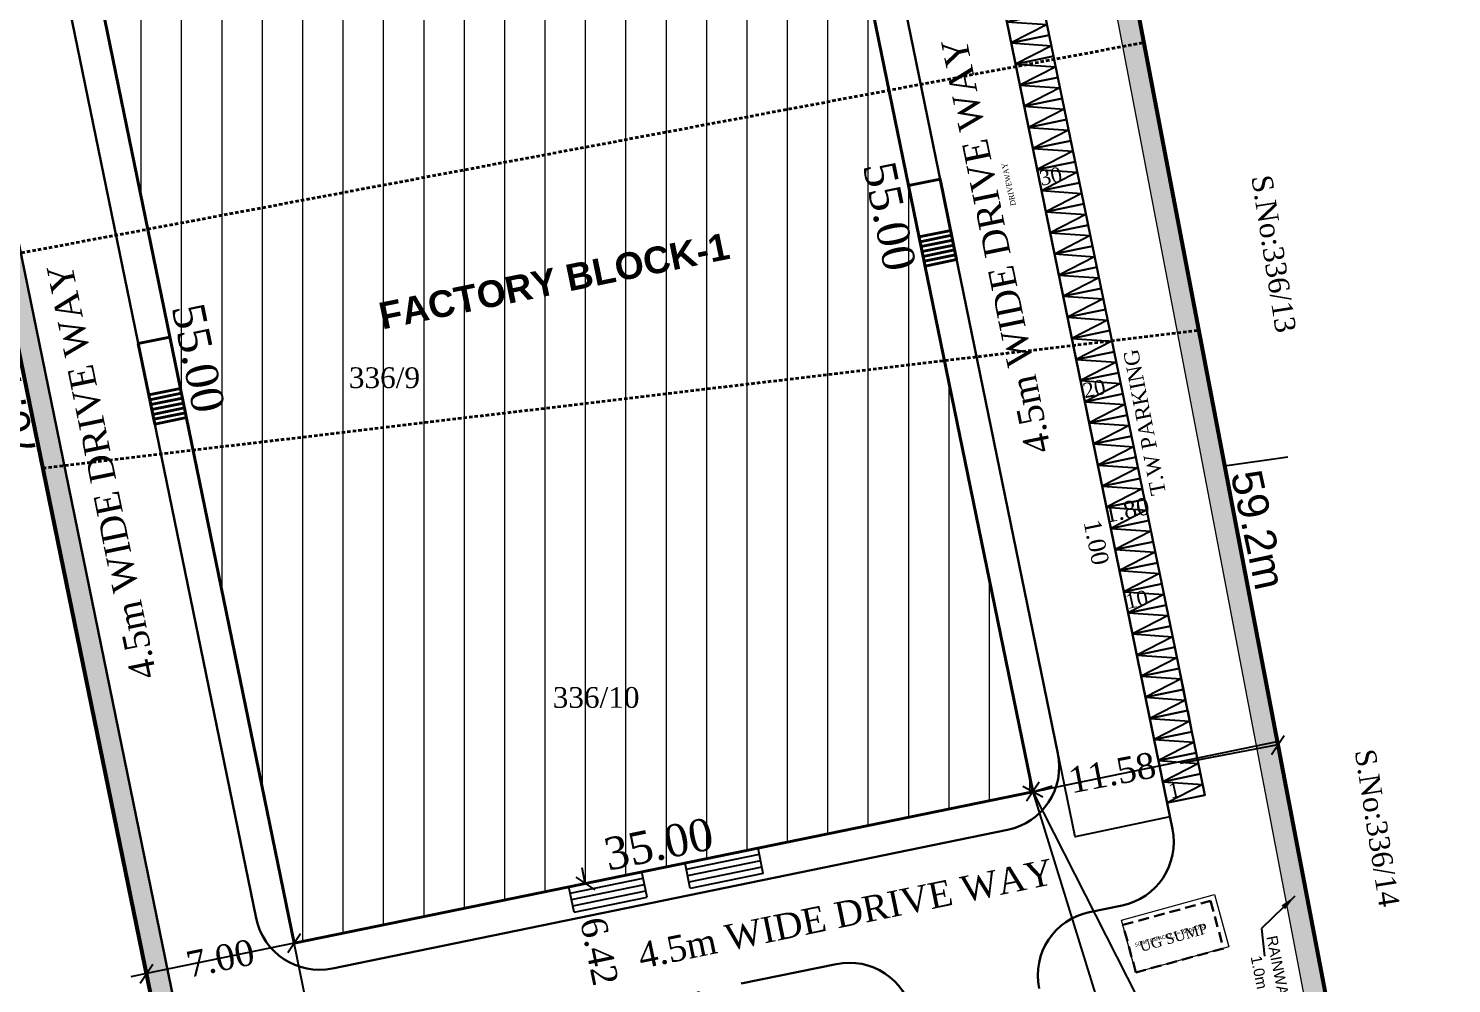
# Model space of a CAD drawing. Header units: metres. Extents: x 98347 to 98865, y -7394 to -7177.
# Drawn here: x 98380.7 to 98446.7, y -7310.3 to -7266 of the extents above; entities that cross this region are included whole.
import ezdxf

# ---------------------------------------------------------------- set-up
doc = ezdxf.new("R2010")
doc.units = ezdxf.units.M
doc.header["$LTSCALE"] = 0.5
doc.header["$MEASUREMENT"] = 0
doc.header["$PDMODE"] = 66
doc.linetypes.add('HIDDEN', pattern=[0.375, 0.25, -0.125])
doc.linetypes.add('HIDDEN2', pattern=[4.7625, 3.175, -1.5875])
doc.layers.get('0').update_dxf_attribs({"color": 30, "lineweight": 40})
for name, color, linetype in [('BLK_1_LVL_0_BLDG_FOOT_PRINT', 1, 'Continuous'), ('BLK_1_LVL_0_FRONT_SETBACK', 2, 'Continuous'), ('BLK_1_LVL_0_SIDE_SETBACK1', 171, 'Continuous'), ('BLK_1_LVL_0_SIDE_SETBACK2', 102, 'Continuous'), ('PLOT_BOUNDARY', 70, 'Continuous'), ('RWH', 130, 'Continuous'), ('TWO_WHEELER_DRIVE_WAY', 255, 'Continuous'), ('TWO_WHEELER_PARKING', 2, 'Continuous'), ('WAL', 3, 'Continuous')]:
    doc.layers.add(name, color=color, linetype=linetype)
for name, color, linetype, lineweight in [('BOR', 6, 'Continuous', 53), ('DIM', 5, 'Continuous', 25), ('HAT', 8, 'Continuous', 18), ('ROAD', 7, 'Continuous', 30), ('STAIR', 120, 'HIDDEN', 30), ('Subdivision', 140, 'HIDDEN2', 40), ('TEXT', 11, 'Continuous', 30), ('UG_SUMP', 194, 'Continuous', 15)]:
    doc.layers.add(name, color=color, linetype=linetype, lineweight=lineweight)
doc.styles.add('DIM', font='times.ttf')
doc.styles.add('ED', font='romantic.ttf', dxfattribs={"width": 0.96})
doc.styles.add('JSC-Tahoma', font='tahoma.ttf')
doc.styles.add('off_name', font='arialbd.ttf')
doc.styles.add('ROMANS', font='stylu.ttf', dxfattribs={"width": 0.75})
doc.styles.get("Standard").update_dxf_attribs({"font": 'times.ttf'})
doc.styles.add('style1', font='pala.ttf')
doc.styles.add('style2', font='arial.ttf')
doc.styles.add('Vish', font='arial.ttf')
doc.dimstyles.new('Standard$0', dxfattribs={"dimtxt": 0.08, "dimasz": 0.05, "dimexe": 0.02, "dimexo": 0.05, "dimgap": 0.09, "dimtad": 0, "dimtih": 1, "dimtoh": 1, "dimzin": 0, "dimdsep": 46, "dimtxsty": 'Standard', "dimcen": 0.09, "dimclrd": 7, "dimclre": 7, "dimclrt": 7, "dimadec": 0, "dimazin": 0, "dimtfac": 1, "dimtofl": 0, "dimtmove": 0, "dimatfit": 3, "dimfxl": 0, "dimtolj": 1, "dimtzin": 0, "dimarcsym": 0})
doc.dimstyles.new('STANDARD$7', dxfattribs={"dimtxt": 0.18, "dimasz": 7, "dimexe": 0.18, "dimexo": 0.0625, "dimgap": 0.09, "dimtad": 0, "dimtih": 1, "dimtoh": 1, "dimdec": 3, "dimzin": 0, "dimdsep": 46, "dimtxsty": 'ROMANS', "dimcen": 0.09, "dimclrd": 3, "dimclrt": 2, "dimaunit": 1, "dimadec": 0, "dimazin": 0, "dimtfac": 1, "dimtdec": 3, "dimtofl": 0, "dimtmove": 2, "dimatfit": 3, "dimfxl": 0, "dimtolj": 1, "dimtzin": 0, "dimarcsym": 0})
pattern_1 = [(90, (72668.387, 3378.208), (-1.875, 3e-16), [])]

# ---------------------------------------------------------------- blocks, each defined once
blk = doc.blocks.new('A$C6B164F6C')
at = {"layer": 'DIM'}
blk.add_lwpolyline([(0, 1.8), (1, 1.8), (1, 0), (0, 0)], close=True, dxfattribs=at)
blk.add_lwpolyline([(0, 0), (0.5, 1.8), (1, 0)], dxfattribs=at)
blk = doc.blocks.new('_Oblique')
at = {"color": 0, "linetype": 'ByBlock', "lineweight": -2}
blk.add_line((-0.5, -0.5), (0.5, 0.5), dxfattribs=at)
blk = doc.blocks.new('*D82')
at = {"layer": 'Defpoints', "color": 0}
for p in [(98392.987, -7308.452), (98386.13, -7309.858), (98386.13, -7309.858)]:
    blk.add_point(p, dxfattribs=at)
at = {"layer": 'DIM', "color": 4, "lineweight": -2}
for p, q in [((98392.987, -7308.452), (98392.799, -7307.534)), ((98392.987, -7308.452), (98393.722, -7308.301)), ((98386.13, -7309.858), (98385.942, -7308.94)), ((98386.13, -7309.858), (98385.396, -7310.009))]:
    blk.add_line(p, q, dxfattribs=at)
at = {"layer": 'DIM', "color": 4, "lineweight": -2, "xscale": 0.75, "yscale": 0.75, "zscale": 0.75}
for p, rotation in [((98392.987, -7308.452), 191.589683448816), ((98386.13, -7309.858), 11.58968344881599)]:
    blk.add_blockref('_Oblique', p, dxfattribs=dict(at, rotation=rotation))
at = {"layer": 'DIM', "insert": (98389.559, -7309.155), "char_height": 1.2, "attachment_point": 5, "rotation": 11.58968, "style": 'DIM'}
blk.add_mtext('\\A1;7.00', dxfattribs=at)
blk = doc.blocks.new('*D83')
at = {"layer": 'Defpoints', "color": 0}
for p in [(98406.502, -7305.68), (98406.502, -7305.68), (98407.793, -7311.974)]:
    blk.add_point(p, dxfattribs=at)
at = {"layer": 'DIM', "color": 4, "lineweight": -2}
for p, q in [((98406.502, -7305.68), (98406.351, -7304.946)), ((98406.502, -7305.68), (98407.42, -7305.492)), ((98407.793, -7311.974), (98408.711, -7311.786)), ((98407.793, -7311.974), (98407.943, -7312.709))]:
    blk.add_line(p, q, dxfattribs=at)
at = {"layer": 'DIM', "color": 4, "lineweight": -2, "xscale": 0.75, "yscale": 0.75, "zscale": 0.75}
for p, rotation in [((98406.502, -7305.68), 281.5896834487031), ((98407.793, -7311.974), 101.5896834487031)]:
    blk.add_blockref('_Oblique', p, dxfattribs=dict(at, rotation=rotation))
at = {"layer": 'DIM', "insert": (98407.147, -7308.827), "char_height": 1.2, "attachment_point": 5, "rotation": 281.58968, "style": 'DIM'}
blk.add_mtext('\\A1;6.42', dxfattribs=at)
blk = doc.blocks.new('*D84')
at = {"layer": 'Defpoints', "color": 0}
for p in [(98438.647, -7299.248), (98438.647, -7299.248), (98427.273, -7301.421)]:
    blk.add_point(p, dxfattribs=at)
at = {"layer": 'DIM', "color": 4, "lineweight": -2}
for p, q in [((98438.647, -7299.248), (98438.471, -7298.327)), ((98438.647, -7299.248), (98434.118, -7300.113)), ((98427.273, -7301.421), (98427.098, -7300.5)), ((98427.273, -7301.421), (98427.855, -7301.309))]:
    blk.add_line(p, q, dxfattribs=at)
at = {"layer": 'DIM', "color": 4, "lineweight": -2, "xscale": 0.75, "yscale": 0.75, "zscale": 0.75}
for p, rotation in [((98438.647, -7299.248), 10.81521987488808), ((98427.273, -7301.421), 190.815219874888)]:
    blk.add_blockref('_Oblique', p, dxfattribs=dict(at, rotation=rotation))
at = {"layer": 'DIM', "insert": (98430.954, -7300.541), "char_height": 1.2, "attachment_point": 5, "rotation": 10.81522, "style": 'DIM'}
blk.add_mtext('\\A1;11.58', dxfattribs=at)
blk = doc.blocks.new('*D92')
at = {"layer": 'Defpoints', "color": 0}
for p in [(98430.892, -7289.198), (98430.323, -7290.336), (98431.093, -7290.178)]:
    blk.add_point(p, dxfattribs=at)
at = {"layer": 'DIM', "color": 0, "insert": (98430.222, -7289.846), "char_height": 0.8, "attachment_point": 5, "rotation": 281.58968, "style": 'DIM'}
blk.add_mtext('\\A1;1.00', dxfattribs=at)
blk = doc.blocks.new('*D93')
at = {"layer": 'Defpoints', "color": 0}
for p in [(98430.756, -7288.535), (98432.655, -7288.837), (98430.892, -7289.198)]:
    blk.add_point(p, dxfattribs=at)
at = {"layer": 'DIM', "color": 0, "insert": (98431.637, -7288.354), "char_height": 0.8, "attachment_point": 5, "rotation": 11.58968, "style": 'DIM'}
blk.add_mtext('\\A1;1.80', dxfattribs=at)
blk = doc.blocks.new('*D95')
at = {"layer": 'Defpoints', "color": 0}
for p in [(98381.937, -7254.573), (98383.004, -7254.355), (98392.987, -7308.452)]:
    blk.add_point(p, dxfattribs=at)
at = {"layer": 'DIM', "insert": (98388.529, -7281.294), "char_height": 1.5, "attachment_point": 5, "rotation": 281.58968, "style": 'DIM'}
blk.add_mtext('\\A1;55.00', dxfattribs=at)
blk = doc.blocks.new('*D96')
at = {"layer": 'Defpoints', "color": 0}
for p in [(98416.224, -7247.542), (98415.093, -7247.774), (98427.273, -7301.421)]:
    blk.add_point(p, dxfattribs=at)
at = {"layer": 'DIM', "insert": (98420.617, -7274.713), "char_height": 1.5, "attachment_point": 5, "rotation": 281.58968, "style": 'DIM'}
blk.add_mtext('\\A1;55.00', dxfattribs=at)
blk = doc.blocks.new('*D97')
at = {"layer": 'Defpoints', "color": 0}
for p in [(98427.273, -7301.421), (98392.765, -7307.37), (98392.987, -7308.452)]:
    blk.add_point(p, dxfattribs=at)
at = {"layer": 'DIM', "insert": (98409.908, -7303.854), "char_height": 1.5, "attachment_point": 5, "rotation": 11.58968, "style": 'DIM'}
blk.add_mtext('\\A1;35.00', dxfattribs=at)
blk = doc.blocks.new('*D98')
at = {"layer": 'Defpoints', "color": 0}
for p in [(98427.273, -7301.421), (98442.046, -7349.162), (98442.046, -7349.162)]:
    blk.add_point(p, dxfattribs=at)
at = {"layer": 'DIM', "color": 4, "lineweight": -2}
for p, q in [((98427.273, -7301.421), (98428.169, -7301.143)), ((98427.273, -7301.421), (98431.991, -7316.668)), ((98442.046, -7349.162), (98433.936, -7322.954)), ((98442.046, -7349.162), (98442.941, -7348.885))]:
    blk.add_line(p, q, dxfattribs=at)
at = {"layer": 'DIM', "color": 4, "lineweight": -2, "xscale": 0.75, "yscale": 0.75, "zscale": 0.75}
for p, rotation in [((98427.273, -7301.421), 107.1930902126421), ((98442.046, -7349.162), 287.1930902126422)]:
    blk.add_blockref('_Oblique', p, dxfattribs=dict(at, rotation=rotation))
at = {"layer": 'DIM', "insert": (98432.827, -7319.853), "char_height": 1.2, "attachment_point": 5, "rotation": 287.19309, "style": 'DIM'}
blk.add_mtext('\\A1;49.97', dxfattribs=at)

msp = doc.modelspace()

# ---------------------------------------------------------------- hatches: boundary and pattern name
at = {"layer": 'HAT'}
h = msp.add_hatch(dxfattribs=at)
h.set_pattern_fill('GRAVEL', color=256, scale=1.5, style=0)
h.set_pattern_definition([(228.0128, (72768.5451, 3411.3503), (-11.99999734824, -13.5000020124), [0.201804, -19.978632]), (184.9697, (72768.410095, 3411.200295), (18.00000157728, 1.49998696051), [0.346302, -34.2838875]), (132.5104, (72768.065095, 3411.170295), (14.99998607752, -16.5000130108), [0.244182, -24.174048]), (267.2737, (72767.480095, 3410.795295), (1.49999402659, 30.00000044246), [0.315357, -31.220337]), (292.8337, (72767.465095, 3410.480295), (-7.50001485816, 17.99999461767), [0.3092325, -30.6140595]), (357.2737, (72767.585095, 3410.195295), (-30.00000044246, 1.49999402659), [0.315357, -31.220337]), (37.6942, (72767.900095, 3410.180295), (-19.50001101843, -14.99998560774), [0.4170435, -41.2872735]), (72.2553, (72768.230095, 3410.435295), (10.50001614406, 32.99999434686), [0.393732, -38.9794815]), (121.4296, (72768.350095, 3410.810295), (-12.00001235126, 19.49999255474), [0.316425, -31.3261095]), (175.2364, (72768.1851, 3411.0803), (16.5000014195, -1.499987299), [0.361248, -17.7011445]), (222.3974, (72767.825095, 3411.110295), (-18.00001102661, -16.49998812302), [0.467172, -46.2500625]), (138.8141, (72768.9651, 3410.7803), (-10.5000044202, 8.99999597), [0.1594515, -15.785766]), (171.4692, (72768.845095, 3410.885295), (19.49999742722, -3.00001186506), [0.3033555, -30.0322665]), (225, (72768.5451, 3410.9303), (-2e-16, -1.500000464), [0.2121315, -1.909188]), (203.1986, (72768.4401, 3411.1103), (7.499999596, 3.0000019879), [0.114237, -11.3094225]), (291.8014, (72768.3351, 3411.0653), (-1.4999998658, 4.5000004095), [0.1615545, -7.916193]), (30.9638, (72768.3951, 3410.9153), (4.4999970334, 3.0000037253), [0.2623935, -8.4840345]), (161.5651, (72768.6201, 3411.0503), (3.000000652, -1.499997605), [0.1897365, -4.5536805]), (16.3895, (72767.465095, 3411.065295), (15.00000329762, 4.49998906473), [0.2658, -26.3142675]), (70.3462, (72767.7201, 3411.1403), (-5.99999287106, -16.5000032034), [0.2229915, -22.076112]), (293.1986, (72768.6201, 3411.3503), (-3.0000019879, 7.499999596), [0.2284725, -11.195187]), (343.6105, (72768.710095, 3411.140295), (-15.00000329762, 4.49998906473), [0.2658, -26.3142675]), (339.444, (72767.4651, 3410.1353), (-7.5000027668, 2.9999939946), [0.25632, -12.559686]), (294.7751, (72767.7051, 3410.0453), (-7.49998828387, 16.50000513276), [0.214767, -21.2619645]), (66.8014, (72768.6351, 3409.8503), (3.0000019879, 7.499999596), [0.2284725, -11.195187]), (17.354, (72768.725095, 3410.060295), (-19.50000302865, -5.9999917534), [0.2514465, -24.893136]), (69.444, (72767.9001, 3409.8503), (-2.9999939946, -7.5000027668), [0.12816, -12.687846]), (101.3099, (72768.5451, 3409.8503), (-1.4999964482, 6.0000011283), [0.076485, -7.5720435]), (165.9638, (72768.5301, 3409.9253), (4.500000819, -1.499997086), [0.3092325, -5.875425]), (186.009, (72768.230095, 3410.000295), (14.99999962636, 1.49999897622), [0.286575, -28.3708845]), (303.6901, (72768.3951, 3410.7803), (-1.500002002, 2.9999993367), [0.216333, -5.1919935]), (353.1572, (72768.515095, 3410.600295), (25.49999904822, -3.00001199689), [0.377691, -37.3913445]), (60.9454, (72768.8901, 3410.5553), (-6.0000000408, -10.50000057685), [0.154434, -15.289011]), (90, (72768.9651, 3410.6903), (-1.5, 1.5), [0.09, -1.41]), (120.2564, (72768.2001, 3410.0453), (5.9999923302, -10.5000036838), [0.208386, -20.63028]), (48.0128, (72768.0951, 3410.2253), (11.99999734824, 13.5000020124), [0.403608, -19.776828]), (0, (72768.3651, 3410.5253), (1.5, 1.5), [0.39, -1.11]), (325.3048, (72768.755095, 3410.525295), (-14.99999138848, 10.5000129144), [0.237171, -23.479911]), (254.0546, (72768.9501, 3410.3903), (-1.499999834, -6.00000019), [0.218403, -10.701762]), (207.646, (72768.890095, 3410.180295), (-28.49999371077, -15.00001156975), [0.3555975, -35.204211]), (175.4261, (72768.575095, 3410.015295), (-19.50000083747, 1.49999220174), [0.3761985, -37.243611])])
h.paths.add_polyline_path([(98419.768, -7236.38), (98418.76, -7236.592), (98430.149, -7260.094), (98435.191, -7286.485), (98441.241, -7318.157), (98445.424, -7338.377), (98446.446, -7338.377), (98442.222, -7317.962), (98436.173, -7286.297), (98431.107, -7259.777)])
h = msp.add_hatch(dxfattribs=at)
h.set_pattern_fill('ANSI31', color=256, scale=15, angle=45, style=0)
h.set_pattern_definition(pattern_1)
h.paths.add_polyline_path([(98420.597, -7268.868), (98416.224, -7247.542), (98381.937, -7254.573), (98386.191, -7275.314)])
h.paths.add_polyline_path([(98396.803, -7254.247), (98402.419, -7253.095), (98401.776, -7249.957), (98396.159, -7251.109)], flags=24)
h.paths.add_polyline_path([(98396.04, -7258.309), (98400.48, -7258.309), (98400.48, -7256.804), (98396.04, -7256.804)], flags=24)
h = msp.add_hatch(dxfattribs=at)
h.set_pattern_fill('GRAVEL', color=256, scale=1.5, style=0)
h.set_pattern_definition([(228.0128, (72733.11195, 3475.61998), (-11.99999734824, -13.5000020124), [0.201804, -19.978632]), (184.9697, (72732.97695, 3475.469975), (18.00000157728, 1.49998696051), [0.346302, -34.2838875]), (132.5104, (72732.63195, 3475.439975), (14.99998607752, -16.5000130108), [0.244182, -24.174048]), (267.2737, (72732.04695, 3475.064975), (1.49999402659, 30.00000044246), [0.315357, -31.220337]), (292.8337, (72732.03195, 3474.749975), (-7.50001485816, 17.99999461767), [0.3092325, -30.6140595]), (357.2737, (72732.15195, 3474.464975), (-30.00000044246, 1.49999402659), [0.315357, -31.220337]), (37.6942, (72732.46695, 3474.449975), (-19.50001101843, -14.99998560774), [0.4170435, -41.2872735]), (72.2553, (72732.79695, 3474.704975), (10.50001614406, 32.99999434686), [0.393732, -38.9794815]), (121.4296, (72732.91695, 3475.079975), (-12.00001235126, 19.49999255474), [0.316425, -31.3261095]), (175.2364, (72732.75195, 3475.34998), (16.5000014195, -1.499987299), [0.361248, -17.7011445]), (222.3974, (72732.39195, 3475.379975), (-18.00001102661, -16.49998812302), [0.467172, -46.2500625]), (138.8141, (72733.53195, 3475.04998), (-10.5000044202, 8.99999597), [0.1594515, -15.785766]), (171.4692, (72733.41195, 3475.154975), (19.49999742722, -3.00001186506), [0.3033555, -30.0322665]), (225, (72733.112, 3475.2), (-2e-16, -1.500000464), [0.2121315, -1.909188]), (203.1986, (72733.00695, 3475.37998), (7.499999596, 3.0000019879), [0.114237, -11.3094225]), (291.8014, (72732.90195, 3475.33498), (-1.4999998658, 4.5000004095), [0.1615545, -7.916193]), (30.9638, (72732.96195, 3475.18498), (4.4999970334, 3.0000037253), [0.2623935, -8.4840345]), (161.5651, (72733.18695, 3475.31998), (3.000000652, -1.499997605), [0.1897365, -4.5536805]), (16.3895, (72732.03195, 3475.334975), (15.00000329762, 4.49998906473), [0.2658, -26.3142675]), (70.3462, (72732.28695, 3475.40998), (-5.99999287106, -16.5000032034), [0.2229915, -22.076112]), (293.1986, (72733.18695, 3475.61998), (-3.0000019879, 7.499999596), [0.2284725, -11.195187]), (343.6105, (72733.27695, 3475.409975), (-15.00000329762, 4.49998906473), [0.2658, -26.3142675]), (339.444, (72732.03195, 3474.40498), (-7.5000027668, 2.9999939946), [0.25632, -12.559686]), (294.7751, (72732.27195, 3474.31498), (-7.49998828387, 16.50000513276), [0.214767, -21.2619645]), (66.8014, (72733.20195, 3474.11998), (3.0000019879, 7.499999596), [0.2284725, -11.195187]), (17.354, (72733.29195, 3474.329975), (-19.50000302865, -5.9999917534), [0.2514465, -24.893136]), (69.444, (72732.46695, 3474.11998), (-2.9999939946, -7.5000027668), [0.12816, -12.687846]), (101.3099, (72733.11195, 3474.11998), (-1.4999964482, 6.0000011283), [0.076485, -7.5720435]), (165.9638, (72733.09695, 3474.19498), (4.500000819, -1.499997086), [0.3092325, -5.875425]), (186.009, (72732.79695, 3474.269975), (14.99999962636, 1.49999897622), [0.286575, -28.3708845]), (303.6901, (72732.96195, 3475.04998), (-1.500002002, 2.9999993367), [0.216333, -5.1919935]), (353.1572, (72733.08195, 3474.869975), (25.49999904822, -3.00001199689), [0.377691, -37.3913445]), (60.9454, (72733.45695, 3474.82498), (-6.0000000408, -10.50000057685), [0.154434, -15.289011]), (90, (72733.532, 3474.96), (-1.5, 1.5), [0.09, -1.41]), (120.2564, (72732.76695, 3474.31498), (5.9999923302, -10.5000036838), [0.208386, -20.63028]), (48.0128, (72732.66195, 3474.49498), (11.99999734824, 13.5000020124), [0.403608, -19.776828]), (0, (72732.932, 3474.795), (1.5, 1.5), [0.39, -1.11]), (325.3048, (72733.32195, 3474.79498), (-14.99999138848, 10.5000129144), [0.237171, -23.479911]), (254.0546, (72733.51695, 3474.65998), (-1.499999834, -6.00000019), [0.218403, -10.701762]), (207.646, (72733.45695, 3474.449975), (-28.49999371077, -15.00001156975), [0.3555975, -35.204211]), (175.4261, (72733.14195, 3474.284975), (-19.50000083747, 1.49999220174), [0.3761985, -37.243611])])
h.paths.add_polyline_path([(98388.282, -7315.37), (98374.589, -7248.604), (98383.565, -7248.59), (98383.564, -7247.59), (98373.364, -7247.606), (98387.507, -7316.571), (98407.793, -7311.974), (98414.606, -7329.603), (98412.283, -7362.12), (98438.264, -7363.117), (98441.694, -7350.577), (98440.657, -7350.577), (98437.509, -7362.087), (98413.354, -7361.161), (98415.619, -7329.451), (98408.414, -7310.808)])
h = msp.add_hatch(dxfattribs=at)
h.set_pattern_fill('ANSI31', color=256, scale=15, angle=45, style=0)
h.set_pattern_definition(pattern_1)
h.paths.add_polyline_path([(98423.171, -7281.416), (98420.597, -7268.868), (98386.191, -7275.314), (98388.294, -7285.569)])
h.paths.add_polyline_path([(98388.294, -7285.569), (98392.987, -7308.452), (98427.273, -7301.421), (98423.171, -7281.416)])
h.paths.add_polyline_path([(98386.393, -7278.792), (98387.545, -7284.408), (98390.683, -7283.765), (98389.531, -7278.148)], flags=25)
h.paths.add_polyline_path([(98418.482, -7272.211), (98419.634, -7277.827), (98422.772, -7277.184), (98421.62, -7271.567)], flags=24)
h.paths.add_polyline_path([(98396.828, -7280.366), (98413.663, -7276.938), (98413.28, -7275.055), (98396.445, -7278.483)], flags=24)
h.paths.add_polyline_path([(98395.274, -7282.953), (98399.004, -7282.953), (98399.004, -7281.448), (98395.274, -7281.448)], flags=24)
h.paths.add_polyline_path([(98407.414, -7305.988), (98413.031, -7304.836), (98412.387, -7301.699), (98406.771, -7302.85)], flags=25)
h.paths.add_polyline_path([(98404.737, -7297.794), (98409.176, -7297.794), (98409.176, -7296.289), (98404.737, -7296.289)], flags=24)

# ---------------------------------------------------------------- linework, layer by layer
at = {"color": 2}
for p, q in [((98421.505, -7273.291), (98422.974, -7272.99)), ((98423.739, -7276.722), (98422.974, -7272.99)), ((98421.993, -7275.671), (98423.462, -7275.37)), ((98422.039, -7275.897), (98423.508, -7275.595)), ((98422.085, -7276.122), (98423.555, -7275.821)), ((98422.131, -7276.347), (98423.601, -7276.046)), ((98422.178, -7276.573), (98423.647, -7276.271)), ((98422.224, -7276.798), (98423.693, -7276.497)), ((98422.27, -7277.023), (98423.739, -7276.722)), ((98387.218, -7280.323), (98385.749, -7280.624)), ((98386.514, -7284.356), (98385.749, -7280.624)), ((98387.706, -7282.703), (98386.237, -7283.004)), ((98387.753, -7282.928), (98386.283, -7283.23)), ((98387.799, -7283.154), (98386.329, -7283.455)), ((98387.845, -7283.379), (98386.376, -7283.68)), ((98387.891, -7283.604), (98386.422, -7283.906)), ((98387.937, -7283.83), (98386.468, -7284.131)), ((98387.984, -7284.055), (98386.514, -7284.356))]:
    msp.add_line(p, q, dxfattribs=at)
msp.add_lwpolyline([(98381.937, -7254.573), (98416.224, -7247.542), (98427.273, -7301.421), (98392.987, -7308.452)], close=True)
at = {"layer": 'BLK_1_LVL_0_BLDG_FOOT_PRINT'}
msp.add_lwpolyline([(98381.937, -7254.573), (98416.224, -7247.542), (98427.273, -7301.421), (98392.987, -7308.452)], close=True, dxfattribs=at)
at = {"layer": 'BLK_1_LVL_0_FRONT_SETBACK'}
msp.add_lwpolyline([(98392.987, -7308.452), (98427.273, -7301.421), (98446.712, -7339.667), (98442.222, -7348.648), (98437.171, -7349.684), (98419.952, -7350.577), (98415.619, -7329.451), (98411.779, -7310.723), (98407.793, -7311.974), (98394.335, -7315.024)], close=True, dxfattribs=at)
at = {"layer": 'BLK_1_LVL_0_SIDE_SETBACK1'}
msp.add_lwpolyline([(98375.081, -7255.98), (98381.937, -7254.573), (98392.987, -7308.452), (98386.13, -7309.858)], close=True, dxfattribs=at)
at = {"layer": 'BLK_1_LVL_0_SIDE_SETBACK2'}
msp.add_lwpolyline([(98431.107, -7259.777), (98424.368, -7245.872), (98416.224, -7247.542), (98427.273, -7301.421), (98438.618, -7299.094)], close=True, dxfattribs=at)
at = {"layer": 'BOR'}
msp.add_lwpolyline([(98438.264, -7363.117), (98412.283, -7362.12), (98414.606, -7329.603), (98407.793, -7311.974), (98387.507, -7316.571), (98373.364, -7247.606), (98383.564, -7247.59), (98388.333, -7213.926), (98400.037, -7217.367), (98419.768, -7236.38), (98431.107, -7259.777), (98442.222, -7317.962), (98446.712, -7339.667), (98442.222, -7348.648), (98438.264, -7363.117)], dxfattribs=at)
at = {"layer": 'DIM'}
msp.add_line((98436.173, -7286.297), (98439.119, -7285.874), dxfattribs=at)
at = {"layer": 'HAT'}
for points in [[(98419.768, -7236.38), (98418.76, -7236.592), (98430.149, -7260.094), (98435.191, -7286.485), (98441.241, -7318.157), (98445.424, -7338.377), (98446.446, -7338.377), (98442.222, -7317.962), (98436.173, -7286.297), (98431.107, -7259.777)], [(98374.589, -7248.604), (98383.565, -7248.59), (98383.564, -7247.59), (98373.364, -7247.606), (98387.507, -7316.571), (98407.793, -7311.974), (98414.606, -7329.603), (98412.283, -7362.12), (98438.264, -7363.117), (98441.694, -7350.577), (98440.657, -7350.577), (98437.509, -7362.087), (98413.354, -7361.161), (98415.619, -7329.451), (98408.414, -7310.808), (98388.282, -7315.37)]]:
    msp.add_lwpolyline(points, close=True, dxfattribs=at)
at = {"layer": 'PLOT_BOUNDARY', "color": 70, "ltscale": 5}
msp.add_lwpolyline([(98431.107, -7259.777), (98419.768, -7236.38), (98400.037, -7217.367), (98388.333, -7213.926), (98383.564, -7247.59), (98373.364, -7247.606), (98387.507, -7316.571), (98407.793, -7311.974), (98414.606, -7329.603), (98412.283, -7362.12), (98438.264, -7363.117), (98442.222, -7348.648), (98446.712, -7339.667), (98442.222, -7317.962)], close=True, dxfattribs=at)
at = {"layer": 'ROAD'}
for p, q in [((98433.754, -7303.154), (98421.499, -7243.398)), ((98428.441, -7299.65), (98417.995, -7248.71)), ((98387.712, -7312.596), (98375.457, -7252.84)), ((98391.216, -7307.284), (98380.769, -7256.344)), ((98394.758, -7309.62), (98426.105, -7303.191)), ((98429.904, -7307.006), (98431.418, -7306.695)), ((98413.738, -7310.321), (98418.148, -7309.417))]:
    msp.add_line(p, q, dxfattribs=at)
for centre, start, end in [((98425.503, -7300.252), 281.58968, 11.58968), ((98430.815, -7303.757), 281.58968, 11.58968), ((98430.506, -7309.945), 101.58968, 191.58968), ((98394.155, -7306.681), 191.58968, 281.58968), ((98418.751, -7312.356), 11.58968, 101.58968)]:
    msp.add_arc(centre, 3, start, end, dxfattribs=at)
at = {"layer": 'RWH', "ltscale": 400}
msp.add_lwpolyline([(98374.589, -7248.604), (98383.565, -7248.59), (98383.564, -7247.59), (98373.364, -7247.606), (98387.507, -7316.571), (98407.793, -7311.974), (98414.606, -7329.603), (98412.283, -7362.12), (98438.264, -7363.117), (98441.694, -7350.577), (98440.657, -7350.577), (98437.509, -7362.087), (98413.354, -7361.161), (98415.619, -7329.451), (98408.414, -7310.808), (98388.282, -7315.37)], close=True, dxfattribs=at)
at = {"layer": 'STAIR', "ltscale": 4}
msp.add_lwpolyline([(98431.457, -7307.604), (98435.526, -7306.49), (98436.128, -7308.691), (98432.06, -7309.804)], close=True, dxfattribs=at)
at = {"layer": 'Subdivision', "ltscale": 0.1}
for points in [[(98379.31, -7276.603), (98432.42, -7266.653)], [(98381.319, -7286.399), (98434.972, -7280.011)]]:
    msp.add_lwpolyline(points, dxfattribs=at)
at = {"layer": 'TWO_WHEELER_DRIVE_WAY', "color": 255}
msp.add_lwpolyline([(98418.846, -7252.862), (98423.254, -7251.958), (98433.636, -7302.579), (98429.234, -7303.516)], close=True, dxfattribs=at)
at = {"layer": 'TWO_WHEELER_PARKING', "color": 2, "lineweight": -3}
for points in [[(98426.07, -7265.688), (98426.271, -7266.667), (98428.034, -7266.305), (98427.833, -7265.326)], [(98426.271, -7266.667), (98426.472, -7267.647), (98428.235, -7267.285), (98428.034, -7266.305)], [(98426.472, -7267.647), (98426.673, -7268.626), (98428.436, -7268.265), (98428.235, -7267.285)], [(98426.673, -7268.626), (98426.874, -7269.606), (98428.637, -7269.244), (98428.436, -7268.265)], [(98426.874, -7269.606), (98427.075, -7270.586), (98428.838, -7270.224), (98428.637, -7269.244)], [(98427.075, -7270.586), (98427.275, -7271.565), (98429.039, -7271.204), (98428.838, -7270.224)], [(98427.275, -7271.565), (98427.476, -7272.545), (98429.24, -7272.183), (98429.039, -7271.204)], [(98427.476, -7272.545), (98427.677, -7273.524), (98429.441, -7273.163), (98429.24, -7272.183)], [(98427.677, -7273.524), (98427.878, -7274.504), (98429.641, -7274.142), (98429.441, -7273.163)], [(98427.878, -7274.504), (98428.079, -7275.484), (98429.842, -7275.122), (98429.641, -7274.142)], [(98428.079, -7275.484), (98428.28, -7276.463), (98430.043, -7276.102), (98429.842, -7275.122)], [(98428.28, -7276.463), (98428.481, -7277.443), (98430.244, -7277.081), (98430.043, -7276.102)], [(98428.481, -7277.443), (98428.682, -7278.422), (98430.445, -7278.061), (98430.244, -7277.081)], [(98428.682, -7278.422), (98428.883, -7279.402), (98430.646, -7279.04), (98430.445, -7278.061)], [(98428.883, -7279.402), (98429.084, -7280.382), (98430.847, -7280.02), (98430.646, -7279.04)], [(98429.084, -7280.382), (98429.285, -7281.361), (98431.048, -7281), (98430.847, -7280.02)], [(98429.285, -7281.361), (98429.485, -7282.341), (98431.249, -7281.979), (98431.048, -7281)], [(98429.485, -7282.341), (98429.686, -7283.321), (98431.45, -7282.959), (98431.249, -7281.979)], [(98429.686, -7283.321), (98429.887, -7284.3), (98431.651, -7283.938), (98431.45, -7282.959)], [(98429.887, -7284.3), (98430.088, -7285.28), (98431.851, -7284.918), (98431.651, -7283.938)], [(98430.088, -7285.28), (98430.289, -7286.259), (98432.052, -7285.898), (98431.851, -7284.918)], [(98430.289, -7286.259), (98430.49, -7287.239), (98432.253, -7286.877), (98432.052, -7285.898)], [(98430.49, -7287.239), (98430.691, -7288.219), (98432.454, -7287.857), (98432.253, -7286.877)], [(98430.691, -7288.219), (98430.892, -7289.198), (98432.655, -7288.837), (98432.454, -7287.857)], [(98430.892, -7289.198), (98431.093, -7290.178), (98432.856, -7289.816), (98432.655, -7288.837)], [(98431.093, -7290.178), (98431.294, -7291.157), (98433.057, -7290.796), (98432.856, -7289.816)], [(98431.294, -7291.157), (98431.494, -7292.137), (98433.258, -7291.775), (98433.057, -7290.796)], [(98431.494, -7292.137), (98431.695, -7293.117), (98433.459, -7292.755), (98433.258, -7291.775)], [(98431.695, -7293.117), (98431.896, -7294.096), (98433.66, -7293.735), (98433.459, -7292.755)], [(98431.896, -7294.096), (98432.097, -7295.076), (98433.86, -7294.714), (98433.66, -7293.735)], [(98432.097, -7295.076), (98432.298, -7296.055), (98434.061, -7295.694), (98433.86, -7294.714)], [(98432.298, -7296.055), (98432.499, -7297.035), (98434.262, -7296.673), (98434.061, -7295.694)], [(98432.499, -7297.035), (98432.7, -7298.015), (98434.463, -7297.653), (98434.262, -7296.673)], [(98432.7, -7298.015), (98432.901, -7298.994), (98434.664, -7298.633), (98434.463, -7297.653)], [(98432.901, -7298.994), (98433.102, -7299.974), (98434.865, -7299.612), (98434.664, -7298.633)], [(98433.102, -7299.974), (98433.303, -7300.954), (98435.066, -7300.592), (98434.865, -7299.612)], [(98433.303, -7300.954), (98433.503, -7301.933), (98435.267, -7301.572), (98435.066, -7300.592)]]:
    msp.add_lwpolyline(points, close=True, dxfattribs=at)
at = {"layer": 'UG_SUMP', "lineweight": 0}
msp.add_lwpolyline([(98432.06, -7309.804), (98431.394, -7307.374), (98435.715, -7306.191), (98436.381, -7308.621)], close=True, dxfattribs=at)
at = {"layer": 'WAL'}
for p, q in [((98414.579, -7304.33), (98411.19, -7305.025)), ((98414.76, -7305.212), (98414.519, -7304.036)), ((98411.37, -7305.907), (98411.129, -7304.731)), ((98414.639, -7304.624), (98411.25, -7305.319)), ((98414.7, -7304.918), (98411.31, -7305.613)), ((98405.802, -7306.13), (98409.191, -7305.435)), ((98409.372, -7306.317), (98409.131, -7305.141)), ((98414.76, -7305.212), (98411.37, -7305.907)), ((98405.983, -7307.012), (98405.742, -7305.836)), ((98405.862, -7306.424), (98409.252, -7305.729)), ((98405.923, -7306.718), (98409.312, -7306.023)), ((98405.983, -7307.012), (98409.372, -7306.317))]:
    msp.add_line(p, q, dxfattribs=at)

# ---------------------------------------------------------------- block references
at = {"layer": 'DIM', "rotation": 281.5896834490335}
for p in [(98426.07, -7265.688), (98426.271, -7266.667), (98426.472, -7267.647), (98426.673, -7268.626), (98426.874, -7269.606), (98427.075, -7270.586), (98427.275, -7271.565), (98427.476, -7272.545), (98427.677, -7273.524), (98427.878, -7274.504), (98428.079, -7275.484), (98428.28, -7276.463), (98428.481, -7277.443), (98428.682, -7278.422), (98428.883, -7279.402), (98429.084, -7280.382), (98429.285, -7281.361), (98429.485, -7282.341), (98429.686, -7283.321), (98429.887, -7284.3), (98430.088, -7285.28), (98430.289, -7286.259), (98430.49, -7287.239), (98430.691, -7288.219), (98430.892, -7289.198), (98431.093, -7290.178), (98431.294, -7291.157), (98431.494, -7292.137), (98431.695, -7293.117), (98431.896, -7294.096), (98432.097, -7295.076), (98432.298, -7296.055), (98432.499, -7297.035), (98432.7, -7298.015), (98432.901, -7298.994), (98433.102, -7299.974), (98433.303, -7300.954)]:
    msp.add_blockref('A$C6B164F6C', p, dxfattribs=at)

# ---------------------------------------------------------------- texts
at = {"color": 7, "style": 'off_name'}
msp.add_text('FACTORY BLOCK-1', height=1.23906, rotation=11.51041, dxfattribs=at).set_placement((98397.074, -7279.968))
at = {"layer": 'Subdivision', "style": 'DIM'}
for s, p in [('S.No:336/13', (98437.417, -7272.885)), ('S.No:336/14', (98442.217, -7299.531))]:
    msp.add_text(s, height=0.96096, rotation=278.95136, dxfattribs=at).set_placement(p)
at = {"layer": 'Subdivision', "ltscale": 0.1}
for s, p in [('336/9', (98395.525, -7282.683)), ('336/10', (98404.988, -7297.524))]:
    msp.add_text(s, height=0.96, dxfattribs=at).set_placement(p)
at = {"layer": 'TEXT'}
for s, height, rotation, style, p in [('4.5m WIDE DRIVE WAY', 1.2, 101.59515, 'DIM', (98428.126, -7285.585)), ('30', 0.6912, 12.49361, 'DIM', (98427.669, -7273.303)), ('4.5m WIDE DRIVE WAY', 1.2, 101.59515, 'DIM', (98386.604, -7296.061)), ('70.4m', 1.44, 101.99195, 'style2', (98381.055, -7285.77)), ('T.W PARKING', 0.7, 100.98976, 'DIM', (98433.461, -7287.582)), ('20', 0.6912, 12.49361, 'DIM', (98429.687, -7283.162)), ('59.2m', 1.44, 282.1888, 'style2', (98436.453, -7286.678)), ('10', 0.6912, 12.49361, 'DIM', (98431.66, -7292.945)), ('1', 0.691, 12.49361, 'DIM', (98433.662, -7301.736)), ('4.5m WIDE DRIVE WAY', 1.2, 11.59515, 'DIM', (98409.091, -7309.637)), ('UG SUMP', 0.4866, 15.81722, 'style1', (98432.31, -7308.856)), ('RAINWATER HARVESTING WITH ', 0.504, 281.20861, 'Vish', (98438.115, -7308.154)), ('1.0m WIDE PEBBLE BED', 0.504, 281.20861, 'Vish', (98437.384, -7309.082))]:
    msp.add_text(s, height=height, rotation=rotation, dxfattribs=dict(at, style=style)).set_placement(p)
at = {"layer": 'TWO_WHEELER_DRIVE_WAY', "color": 255, "insert": (98426.248, -7274.247), "char_height": 0.2538, "width": 6.8667, "attachment_point": 1, "rotation": 102.22604, "style": 'ED'}
msp.add_mtext('DRIVEWAY', dxfattribs=at)
at = {"layer": 'UG_SUMP', "lineweight": 0, "insert": (98431.995, -7308.446), "char_height": 0.175, "width": 4.2875, "attachment_point": 1, "rotation": 15.31001, "style": 'JSC-Tahoma'}
msp.add_mtext('SUMP_CAPACITY_L=10000LTRS', dxfattribs=at)

# ---------------------------------------------------------------- dimensions: what is measured, and where the dimension line sits
at = {"layer": 'DIM'}
for p1, p2, distance, override, picture, middle in [((98427.273, -7301.421), (98416.224, -7247.542), 1.155, {"dimscale": 15, "dimtxt": 0.1, "dimexe": 0.0625, "dimtih": 0, "dimtoh": 0, "dimpost": '\\X', "dimtxsty": 'DIM', "dimblk": 'Oblique', "dimcen": 0.15625, "dimse1": 1, "dimse2": 1, "dimsd1": 1, "dimsd2": 1, "dimclrd": 4, "dimclre": 4, "dimclrt": 256, "dimtix": 1, "dimfxl": 12, "dimfxlon": 1, "dimarcsym": 1}, '*D96', (98420.617, -7274.713)), ((98392.987, -7308.452), (98381.937, -7254.573), -1.088, {"dimscale": 15, "dimtxt": 0.1, "dimexe": 0.0625, "dimtih": 0, "dimtoh": 0, "dimpost": '\\X', "dimtxsty": 'DIM', "dimblk": 'Oblique', "dimcen": 0.15625, "dimse1": 1, "dimse2": 1, "dimsd1": 1, "dimsd2": 1, "dimclrd": 4, "dimclre": 4, "dimclrt": 256, "dimtix": 1, "dimfxl": 12, "dimfxlon": 1, "dimarcsym": 1}, '*D95', (98388.529, -7281.294)), ((98432.655, -7288.837), (98430.892, -7289.198), -0.677, {"dimscale": 8, "dimtxt": 0.1, "dimexe": 0.09375, "dimexo": 0.0625, "dimtih": 0, "dimtoh": 0, "dimpost": '\\X', "dimtxsty": 'DIM', "dimblk": 'Oblique', "dimcen": 0.15625, "dimse1": 1, "dimse2": 1, "dimsd1": 1, "dimsd2": 1, "dimclrd": 4, "dimclre": 4, "dimclrt": 0, "dimtix": 1, "dimtmove": 2}, '*D93', (98431.637, -7288.354)), ((98430.892, -7289.198), (98431.093, -7290.178), -0.786, {"dimscale": 8, "dimtxt": 0.1, "dimexe": 0.09375, "dimexo": 0.0625, "dimtih": 0, "dimtoh": 0, "dimpost": '\\X', "dimtxsty": 'DIM', "dimblk": 'Oblique', "dimcen": 0.15625, "dimse1": 1, "dimse2": 1, "dimsd1": 1, "dimsd2": 1, "dimclrd": 4, "dimclre": 4, "dimclrt": 0, "dimtix": 1, "dimtmove": 2}, '*D92', (98430.222, -7289.846)), ((98427.273, -7301.421), (98392.987, -7308.452), -1.104, {"dimscale": 15, "dimtxt": 0.1, "dimexe": 0.0625, "dimtih": 0, "dimtoh": 0, "dimpost": '\\X', "dimtxsty": 'DIM', "dimblk": 'Oblique', "dimcen": 0.15625, "dimse1": 1, "dimse2": 1, "dimsd1": 1, "dimsd2": 1, "dimclrd": 4, "dimclre": 4, "dimclrt": 256, "dimtix": 1, "dimfxl": 12, "dimfxlon": 1, "dimarcsym": 1}, '*D97', (98409.908, -7303.854)), ((98407.7928, -7311.974), (98406.5021, -7305.6804), 0, {"dimscale": 15, "dimexe": 0.0625, "dimtih": 0, "dimtoh": 0, "dimpost": '\\X', "dimtxsty": 'DIM', "dimblk": 'Oblique', "dimcen": 0.15625, "dimclrd": 4, "dimclre": 4, "dimclrt": 256, "dimtix": 1, "dimfxl": 12, "dimfxlon": 1, "dimarcsym": 1}, '*D83', (98407.1474, -7308.8272)), ((98392.987, -7308.452), (98386.13, -7309.858), 0, {"dimscale": 15, "dimexe": 0.0625, "dimtih": 0, "dimtoh": 0, "dimpost": '\\X', "dimtxsty": 'DIM', "dimblk": 'Oblique', "dimcen": 0.15625, "dimclrd": 4, "dimclre": 4, "dimclrt": 256, "dimtix": 1, "dimfxl": 12, "dimfxlon": 1, "dimarcsym": 1}, '*D82', (98389.559, -7309.155))]:
    dim = msp.add_aligned_dim(p1=p1, p2=p2, distance=distance, dimstyle='Standard$0', override=override, dxfattribs=at)
    dim.commit()
    dim.dimension.update_dxf_attribs({"geometry": picture, "text_midpoint": middle})
for base, p2, angle, picture, middle in [((98438.647, -7299.248), (98438.647, -7299.248), 10.81522, '*D84', (98430.954, -7300.541)), ((98442.046, -7349.162), (98442.046, -7349.162), 287.19309, '*D98', (98432.827, -7319.853))]:
    dim = msp.add_linear_dim(base=base, p1=(98427.273, -7301.421), p2=p2, angle=angle, dimstyle='Standard$0', override={"dimscale": 15, "dimexe": 0.0625, "dimtih": 0, "dimtoh": 0, "dimpost": '\\X', "dimtxsty": 'DIM', "dimblk": 'Oblique', "dimcen": 0.15625, "dimclrd": 4, "dimclre": 4, "dimclrt": 256, "dimtix": 1, "dimtmove": 2, "dimfxl": 12, "dimfxlon": 1, "dimarcsym": 1}, dxfattribs=at)
    dim.commit()
    dim.dimension.update_dxf_attribs({"geometry": picture, "text_midpoint": middle, "dimtype": 161})

# ---------------------------------------------------------------- leaders
msp.add_leader([(98439.443, -7306.266), (98437.886, -7307.764), (98438.023, -7309.057)], dimstyle='STANDARD$7', override={"dimscale": 15, "dimasz": 0.05, "dimexe": 0.0625, "dimgap": 0.09, "dimtad": 0, "dimtih": 0, "dimtoh": 0, "dimdec": 2, "dimpost": '\\X', "dimtxsty": 'DIM', "dimcen": 0.15625, "dimclrd": 4, "dimclre": 4, "dimclrt": 256, "dimtdec": 2, "dimtix": 1, "dimfxl": 12, "dimfxlon": 1, "dimarcsym": 1}, dxfattribs=at)

doc.saveas('drawing.dxf')
